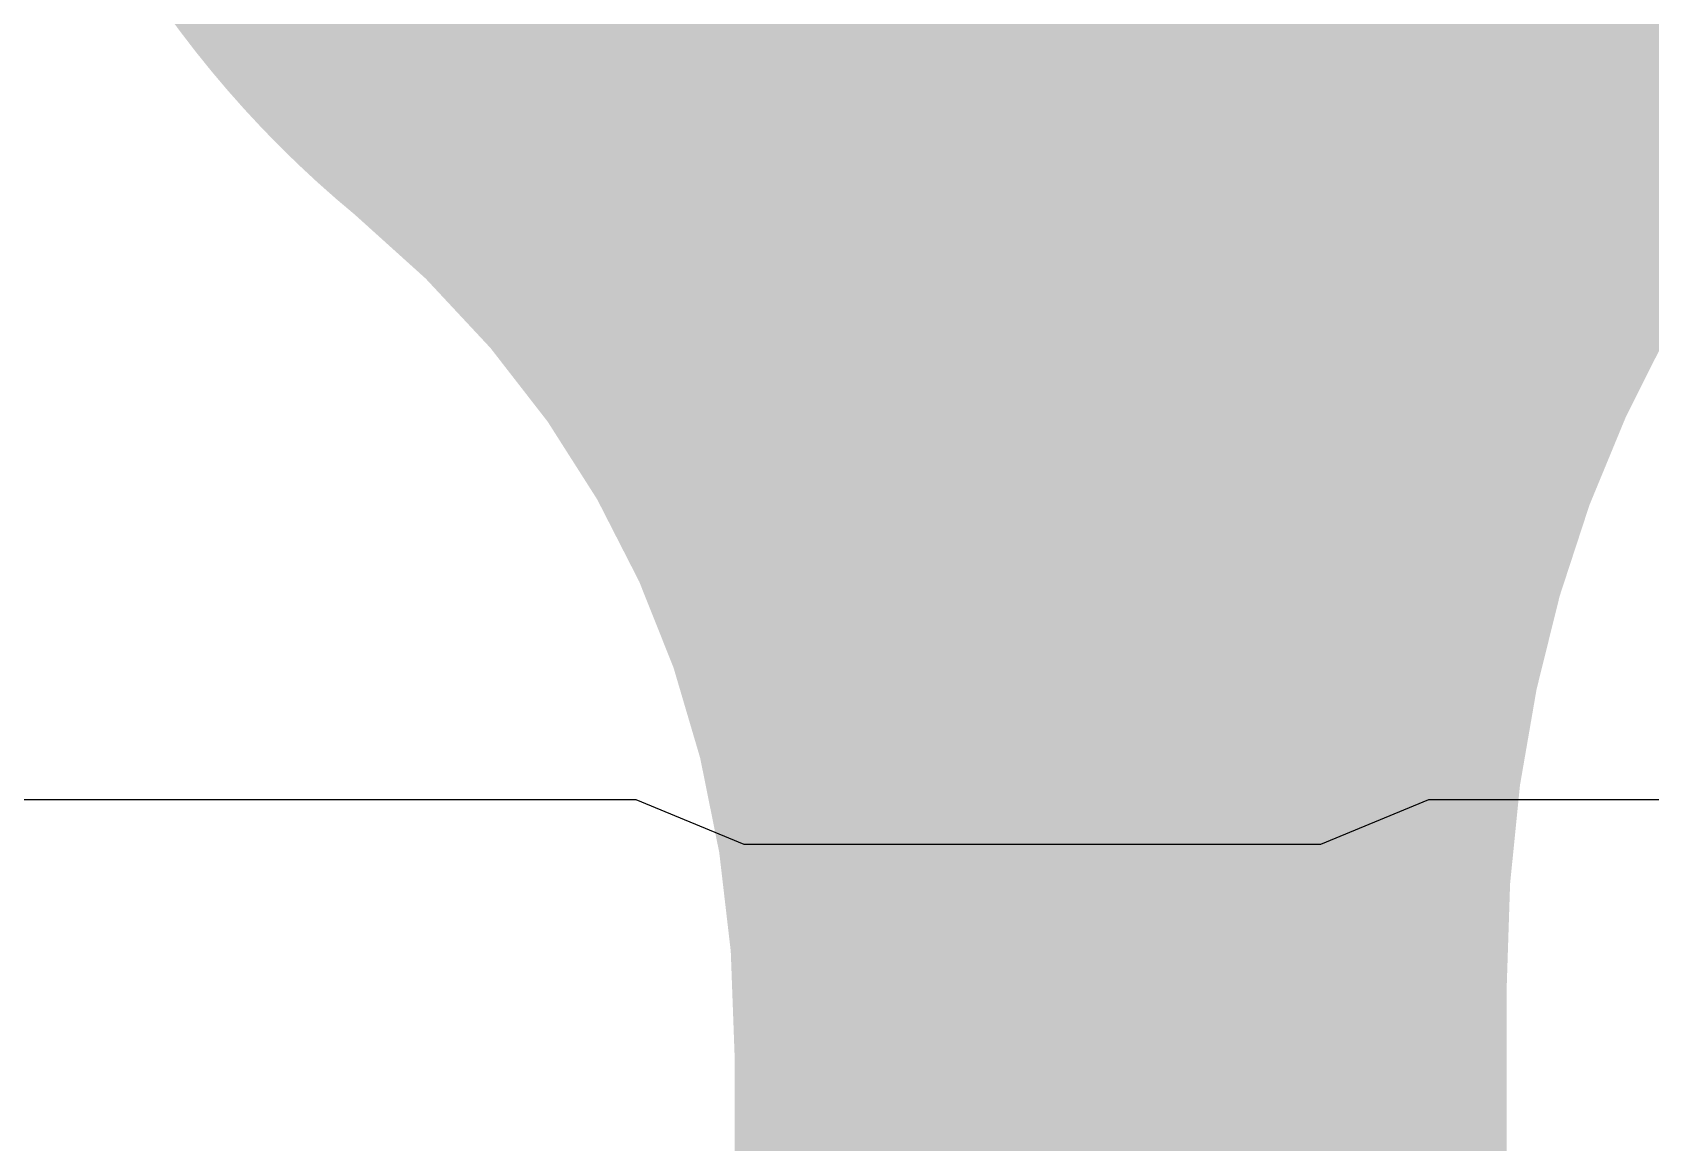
# Model space of a CAD drawing. Header units: inches. Extents: x 0.91 to 3.83, y 2.6 to 3.83.
# Drawn here: x 2.06004 to 2.081, y 3.24556 to 3.25993 of the extents above; entities that cross this region are included whole.
import ezdxf

# ---------------------------------------------------------------- set-up
doc = ezdxf.new("R2010")
doc.units = ezdxf.units.IN
doc.header["$MEASUREMENT"] = 0
doc.layers.add('Bottom Layer', color=5, linetype='Continuous')
doc.layers.add('Top Layer', color=1, linetype='Continuous')

msp = doc.modelspace()

# ---------------------------------------------------------------- hatches: boundary and pattern name
at = {"layer": 'Bottom Layer'}
h = msp.add_hatch(color=5, dxfattribs=at)
edge = h.paths.add_edge_path()
edge.add_arc((2.07299, 3.2682), 0.01378, 0, 360)
at = {"layer": 'Top Layer'}
h = msp.add_hatch(color=1, dxfattribs=at)
edge = h.paths.add_edge_path()
edge.add_arc((2.07299, 3.2682), 0.01378, 0, 360)
msp.add_hatch(color=1, dxfattribs=at).paths.add_polyline_path([(2.069134, 3.246704), (2.069085, 3.248035), (2.068936, 3.249313), (2.068689, 3.250537), (2.068344, 3.251707), (2.067899, 3.252823), (2.067356, 3.253885), (2.066714, 3.254893), (2.065973, 3.255847), (2.065133, 3.256747), (2.064195, 3.257593), (2.083419, 3.259194), (2.082605, 3.258185), (2.081877, 3.257142), (2.081234, 3.256066), (2.080677, 3.254957), (2.080205, 3.253814), (2.07982, 3.252638), (2.07952, 3.251428), (2.079305, 3.250185), (2.079177, 3.248908), (2.079134, 3.247598)])

# ---------------------------------------------------------------- linework, layer by layer
at = {"layer": 'Bottom Layer'}
for p, q in [((1.643, 3.25), (2.067857, 3.249999)), ((2.067857, 3.249999), (2.069255, 3.249421)), ((2.076726, 3.249421), (2.078123, 3.249999)), ((2.078123, 3.249999), (2.099371, 3.249999)), ((2.069255, 3.249421), (2.076726, 3.249421))]:
    msp.add_line(p, q, dxfattribs=at)
at = {"layer": 'Top Layer'}
msp.add_lwpolyline([(2.074134, 3.209725, 0.01, 0.01, 0), (2.074134, 3.267056, 0.01, 0.01, 0)], format="xyseb", dxfattribs=at)

doc.saveas('drawing.dxf')
